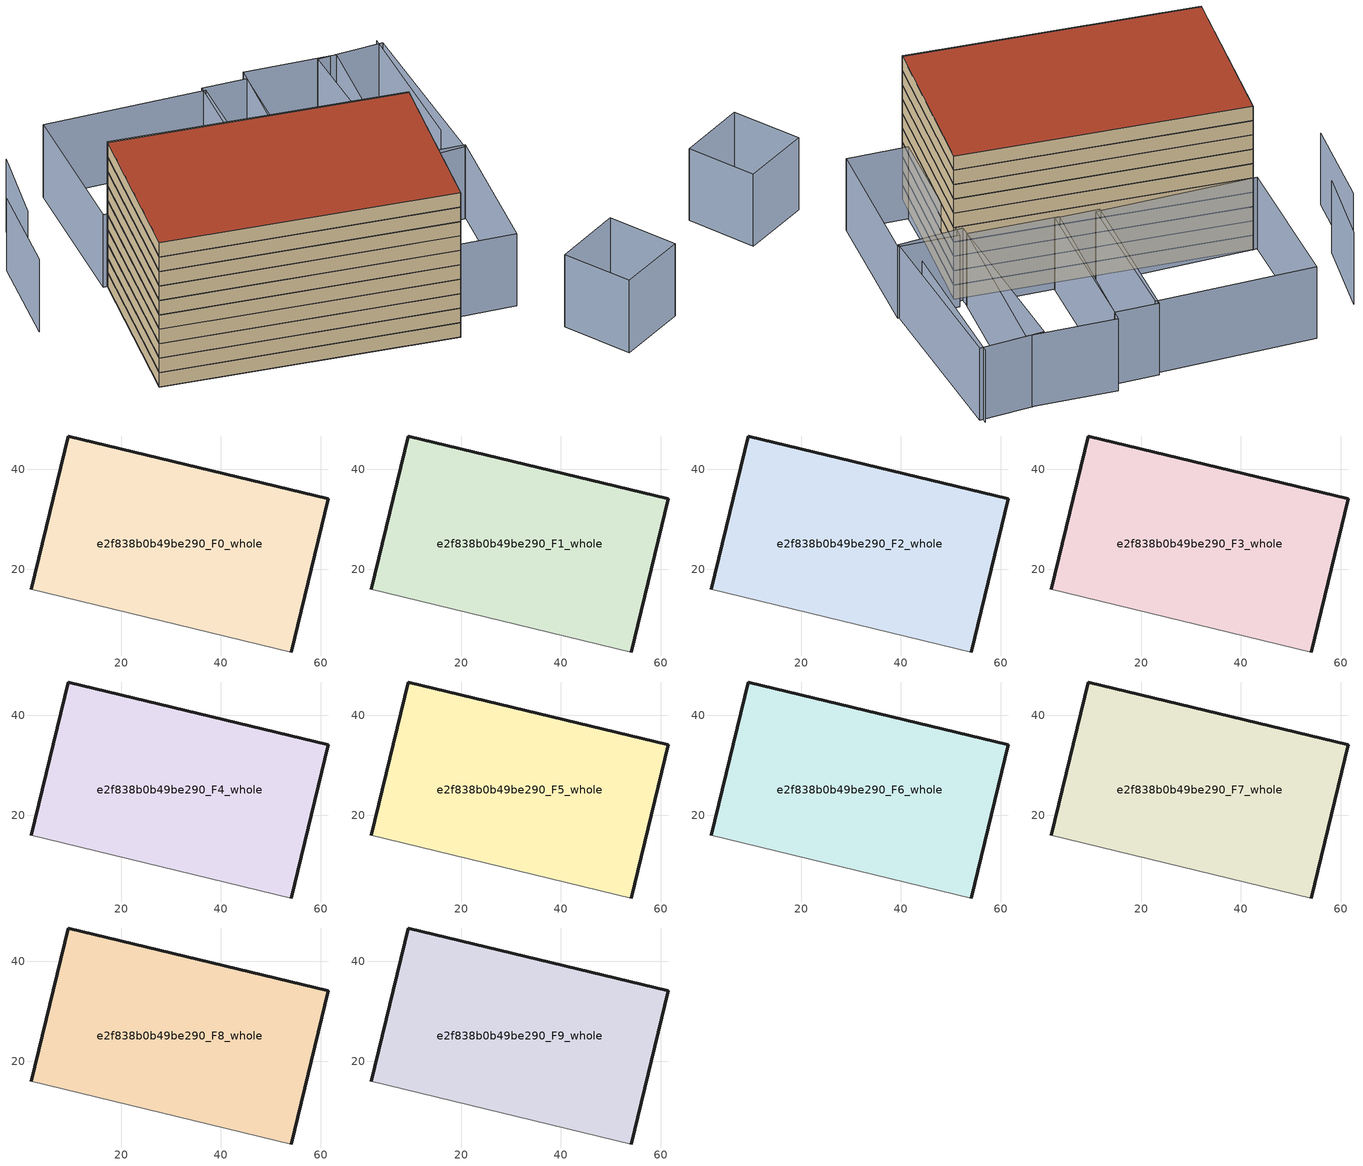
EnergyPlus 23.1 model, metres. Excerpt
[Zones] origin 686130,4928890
e2f838b0b49be290_F0_whole
 floor ground (EU_floor_Construction): 54.11,3.38 61.54,34.05 9.4,46.68 1.96,16.01 z0
 wall outside (EU_wall_Construction): 1.96,16.01 9.4,46.68 61.54,34.05 54.11,3.38 z0:3
 wall adiabatic (EU_wall_Construction): 54.11,3.38 1.96,16.01 z0:3
e2f838b0b49be290_F1_whole
 floor to e2f838b0b49be290_F0_whole (EU_floor_Construction): 54.11,3.38 61.54,34.05 9.4,46.68 1.96,16.01 z3
 wall outside (EU_wall_Construction): 1.96,16.01 9.4,46.68 61.54,34.05 54.11,3.38 z3:6
 wall adiabatic (EU_wall_Construction): 54.11,3.38 1.96,16.01 z3:6
e2f838b0b49be290_F2_whole
 floor to e2f838b0b49be290_F1_whole (EU_floor_Construction): 54.11,3.38 61.54,34.05 9.4,46.68 1.96,16.01 z6
 wall outside (EU_wall_Construction): 1.96,16.01 9.4,46.68 61.54,34.05 54.11,3.38 z6:9
 wall adiabatic (EU_wall_Construction): 54.11,3.38 1.96,16.01 z6:9
e2f838b0b49be290_F3_whole
 floor to e2f838b0b49be290_F2_whole (EU_floor_Construction): 54.11,3.38 61.54,34.05 9.4,46.68 1.96,16.01 z9
 wall outside (EU_wall_Construction): 1.96,16.01 9.4,46.68 61.54,34.05 54.11,3.38 z9:12
 wall adiabatic (EU_wall_Construction): 54.11,3.38 1.96,16.01 z9:12
e2f838b0b49be290_F4_whole
 floor to e2f838b0b49be290_F3_whole (EU_floor_Construction): 54.11,3.38 61.54,34.05 9.4,46.68 1.96,16.01 z12
 wall outside (EU_wall_Construction): 1.96,16.01 9.4,46.68 61.54,34.05 54.11,3.38 z12:15
 wall adiabatic (EU_wall_Construction): 54.11,3.38 1.96,16.01 z12:15
e2f838b0b49be290_F5_whole
 floor to e2f838b0b49be290_F4_whole (EU_floor_Construction): 54.11,3.38 61.54,34.05 9.4,46.68 1.96,16.01 z15
 wall outside (EU_wall_Construction): 1.96,16.01 9.4,46.68 61.54,34.05 54.11,3.38 z15:18
 wall adiabatic (EU_wall_Construction): 54.11,3.38 1.96,16.01 z15:18
e2f838b0b49be290_F6_whole
 floor to e2f838b0b49be290_F5_whole (EU_floor_Construction): 54.11,3.38 61.54,34.05 9.4,46.68 1.96,16.01 z18
 wall outside (EU_wall_Construction): 1.96,16.01 9.4,46.68 61.54,34.05 54.11,3.38 z18:21
 wall adiabatic (EU_wall_Construction): 54.11,3.38 1.96,16.01 z18:21
e2f838b0b49be290_F7_whole
 floor to e2f838b0b49be290_F6_whole (EU_floor_Construction): 54.11,3.38 61.54,34.05 9.4,46.68 1.96,16.01 z21
 wall outside (EU_wall_Construction): 1.96,16.01 9.4,46.68 61.54,34.05 54.11,3.38 z21:24
 wall adiabatic (EU_wall_Construction): 54.11,3.38 1.96,16.01 z21:24
e2f838b0b49be290_F8_whole
 floor to e2f838b0b49be290_F7_whole (EU_floor_Construction): 54.11,3.38 61.54,34.05 9.4,46.68 1.96,16.01 z24
 wall outside (EU_wall_Construction): 1.96,16.01 9.4,46.68 61.54,34.05 54.11,3.38 z24:27
 wall adiabatic (EU_wall_Construction): 54.11,3.38 1.96,16.01 z24:27
e2f838b0b49be290_F9_whole
 floor to e2f838b0b49be290_F8_whole (EU_floor_Construction): 54.11,3.38 61.54,34.05 9.4,46.68 1.96,16.01 z27
 wall outside (EU_wall_Construction): 1.96,16.01 9.4,46.68 61.54,34.05 54.11,3.38 z27:30
 wall adiabatic (EU_wall_Construction): 54.11,3.38 1.96,16.01 z27:30
 roof outside (EU_roof_Construction): 61.54,34.05 54.11,3.38 1.96,16.01 9.4,46.68 z30
shading: 71.28,40.1 75.28,68.86 / -3.2,59.35 -7.49,40.73 / 2.57,69.58 -1.93,54.22 / 76.76,-15.07 71.07,-2.82 / 71.07,-2.82 83.31,2.86 / 83.31,2.86 89,-9.38 / 89,-9.38 76.76,-15.07 / 72.74,34.22 67.12,6.73 / 67.12,6.73 56.12,8.98 / 56.12,8.98 61.74,36.47 / 61.74,36.47 72.74,34.22 / 75.85,67.87 72.41,33.79 / 72.41,33.79 60.31,35.01 / 60.31,35.01 63.75,69.09 / 63.75,69.09 75.85,67.87 / 67.15,68.63 60.48,36.75 / 60.48,36.75 44.05,40.18 / 44.05,40.18 50.72,72.06 / 50.72,72.06 67.15,68.63 / 50.29,70 45,40.24 / 45,40.24 36.93,41.67 / 36.93,41.67 42.22,71.43 / 42.22,71.43 50.29,70 / 42.55,70.63 37.94,42.11 / 37.94,42.11 8.64,46.85 / 8.64,46.85 13.25,75.37 / 13.25,75.37 42.55,70.63 z0:15
[Building]
EU S2 Campaign: North Axis=0; Terrain=City; Solar Distribution=FullExterior
[Site:Location]
Bologna: Latitude=44.5; Longitude=11.25; Time Zone=1; Elevation=37
[SizingPeriod:WeatherFileDays]
AnnualSizingPeriod: Begin Month=1; Begin Day of Month=1; End Month=12; End Day of Month=31; Day of Week for Start Day=Monday; Use Weather File Daylight Saving Period=No; Use Weather File Rain and Snow Indicators=No
[MATERIAL]
EU_InternalMass_Material: Roughness=MediumRough; Thickness=0.1; Conductivity=1; Density=1800; Specific Heat=900; Thermal Absorptance=0.9; Solar Absorptance=0.7; Visible Absorptance=0.7
[MATERIAL:NOMASS] Roughness=MediumRough; Thermal Absorptance=0.9; Solar Absorptance=0.7; Visible Absorptance=0.7
Name | Thermal Resistance
EU_wall_NoMass | 0.905828
EU_roof_NoMass | 0.37593
EU_floor_NoMass | 0.67114
[CONSTRUCTION]
EU_wall_Construction: EU_wall_NoMass
EU_roof_Construction: EU_roof_NoMass
EU_floor_Construction: EU_floor_NoMass
EU_InternalMass_Construction: EU_InternalMass_Material
[ZONE] Type=1; Multiplier=1; Ceiling Height=autocalculate; Volume=5080.17; Floor Area=autocalculate; Part of Total Floor Area=Yes
e2f838b0b49be290_F0_whole; e2f838b0b49be290_F1_whole; e2f838b0b49be290_F2_whole; e2f838b0b49be290_F3_whole; e2f838b0b49be290_F4_whole; e2f838b0b49be290_F5_whole; e2f838b0b49be290_F6_whole; e2f838b0b49be290_F7_whole; e2f838b0b49be290_F8_whole; e2f838b0b49be290_F9_whole
[INTERNALMASS] Construction=EU_InternalMass_Construction; Surface Area=1693.39
Name | Zone or ZoneList
e2f838b0b49be290_F0_whole_EU_InternalMass | e2f838b0b49be290_F0_whole
e2f838b0b49be290_F1_whole_EU_InternalMass | e2f838b0b49be290_F1_whole
e2f838b0b49be290_F2_whole_EU_InternalMass | e2f838b0b49be290_F2_whole
e2f838b0b49be290_F3_whole_EU_InternalMass | e2f838b0b49be290_F3_whole
e2f838b0b49be290_F4_whole_EU_InternalMass | e2f838b0b49be290_F4_whole
e2f838b0b49be290_F5_whole_EU_InternalMass | e2f838b0b49be290_F5_whole
e2f838b0b49be290_F6_whole_EU_InternalMass | e2f838b0b49be290_F6_whole
e2f838b0b49be290_F7_whole_EU_InternalMass | e2f838b0b49be290_F7_whole
e2f838b0b49be290_F8_whole_EU_InternalMass | e2f838b0b49be290_F8_whole
e2f838b0b49be290_F9_whole_EU_InternalMass | e2f838b0b49be290_F9_whole
[OTHEREQUIPMENT] Fuel Type=Electricity; Design Level Calculation Method=Watts/Area; Power per Zone Floor Area=1; Fraction Latent=0; Fraction Radiant=0; Fraction Lost=0; Carbon Dioxide Generation Rate=0; EndUse Subcategory=EU_Step8_InternalGains
Name | Zone or ZoneList or Space or SpaceList | Schedule
EU_Step8_InternalGain_e2f838b0b49be290_F0_whole_f000 | e2f838b0b49be290_F0_whole | EU_Step8_GainSchedule_e2f838b0b49be290_F0_whole_f000
EU_Step8_InternalGain_e2f838b0b49be290_F1_whole_f000 | e2f838b0b49be290_F1_whole | EU_Step8_GainSchedule_e2f838b0b49be290_F1_whole_f000
EU_Step8_InternalGain_e2f838b0b49be290_F2_whole_f000 | e2f838b0b49be290_F2_whole | EU_Step8_GainSchedule_e2f838b0b49be290_F2_whole_f000
EU_Step8_InternalGain_e2f838b0b49be290_F3_whole_f000 | e2f838b0b49be290_F3_whole | EU_Step8_GainSchedule_e2f838b0b49be290_F3_whole_f000
EU_Step8_InternalGain_e2f838b0b49be290_F4_whole_f000 | e2f838b0b49be290_F4_whole | EU_Step8_GainSchedule_e2f838b0b49be290_F4_whole_f000
EU_Step8_InternalGain_e2f838b0b49be290_F5_whole_f000 | e2f838b0b49be290_F5_whole | EU_Step8_GainSchedule_e2f838b0b49be290_F5_whole_f000
EU_Step8_InternalGain_e2f838b0b49be290_F6_whole_f000 | e2f838b0b49be290_F6_whole | EU_Step8_GainSchedule_e2f838b0b49be290_F6_whole_f000
EU_Step8_InternalGain_e2f838b0b49be290_F7_whole_f000 | e2f838b0b49be290_F7_whole | EU_Step8_GainSchedule_e2f838b0b49be290_F7_whole_f000
EU_Step8_InternalGain_e2f838b0b49be290_F8_whole_f000 | e2f838b0b49be290_F8_whole | EU_Step8_GainSchedule_e2f838b0b49be290_F8_whole_f000
EU_Step8_InternalGain_e2f838b0b49be290_F9_whole_f000 | e2f838b0b49be290_F9_whole | EU_Step8_GainSchedule_e2f838b0b49be290_F9_whole_f000
[ZONEVENTILATION:DESIGNFLOWRATE] Schedule=EU_AlwaysOn; Design Flow Rate Calculation Method=AirChanges/Hour; Air Changes per Hour=0.73129; Ventilation Type=Natural; Fan Pressure Rise=0; Fan Total Efficiency=1; Constant Term Coefficient=1; Temperature Term Coefficient=0; Velocity Term Coefficient=0; Velocity Squared Term Coefficient=0; Minimum Indoor Temperature=-100; Maximum Indoor Temperature=100; Delta Temperature=-100; Minimum Outdoor Temperature=-100; Maximum Outdoor Temperature=100; Maximum Wind Speed=40
Name | Zone or ZoneList or Space or SpaceList
EU_ConstantAir_e2f838b0b49be290_F0_whole | e2f838b0b49be290_F0_whole
EU_ConstantAir_e2f838b0b49be290_F1_whole | e2f838b0b49be290_F1_whole
EU_ConstantAir_e2f838b0b49be290_F2_whole | e2f838b0b49be290_F2_whole
EU_ConstantAir_e2f838b0b49be290_F3_whole | e2f838b0b49be290_F3_whole
EU_ConstantAir_e2f838b0b49be290_F4_whole | e2f838b0b49be290_F4_whole
EU_ConstantAir_e2f838b0b49be290_F5_whole | e2f838b0b49be290_F5_whole
EU_ConstantAir_e2f838b0b49be290_F6_whole | e2f838b0b49be290_F6_whole
EU_ConstantAir_e2f838b0b49be290_F7_whole | e2f838b0b49be290_F7_whole
EU_ConstantAir_e2f838b0b49be290_F8_whole | e2f838b0b49be290_F8_whole
EU_ConstantAir_e2f838b0b49be290_F9_whole | e2f838b0b49be290_F9_whole
[HVACTEMPLATE:THERMOSTAT] Constant Heating Setpoint=20; Constant Cooling Setpoint=50
EU_HeatOnly_e2f838b0b49be290_F0_whole; EU_HeatOnly_e2f838b0b49be290_F1_whole; EU_HeatOnly_e2f838b0b49be290_F2_whole; EU_HeatOnly_e2f838b0b49be290_F3_whole; EU_HeatOnly_e2f838b0b49be290_F4_whole; EU_HeatOnly_e2f838b0b49be290_F5_whole; EU_HeatOnly_e2f838b0b49be290_F6_whole; EU_HeatOnly_e2f838b0b49be290_F7_whole; EU_HeatOnly_e2f838b0b49be290_F8_whole; EU_HeatOnly_e2f838b0b49be290_F9_whole
[HVACTEMPLATE:ZONE:IDEALLOADSAIRSYSTEM] System Availability Schedule=EU_AlwaysOn; Maximum Heating Supply Air Temperature=50; Minimum Cooling Supply Air Temperature=13; Maximum Heating Supply Air Humidity Ratio=0.0156; Minimum Cooling Supply Air Humidity Ratio=0.0077; Heating Limit=NoLimit; Cooling Limit=NoLimit; Heating Availability Schedule=EU_AlwaysOn; Cooling Availability Schedule=EU_CoolingOff; Dehumidification Control Type=ConstantSensibleHeatRatio; Cooling Sensible Heat Ratio=0.7; Dehumidification Setpoint=60; Humidification Control Type=None; Humidification Setpoint=30; Outdoor Air Method=None; Outdoor Air Flow Rate per Person=0.00944; Outdoor Air Flow Rate per Zone Floor Area=0; Outdoor Air Flow Rate per Zone=0; Demand Controlled Ventilation Type=None; Outdoor Air Economizer Type=NoEconomizer; Heat Recovery Type=None; Sensible Heat Recovery Effectiveness=0.7; Latent Heat Recovery Effectiveness=0.65
Name | Template Thermostat
e2f838b0b49be290_F0_whole | EU_HeatOnly_e2f838b0b49be290_F0_whole
e2f838b0b49be290_F1_whole | EU_HeatOnly_e2f838b0b49be290_F1_whole
e2f838b0b49be290_F2_whole | EU_HeatOnly_e2f838b0b49be290_F2_whole
e2f838b0b49be290_F3_whole | EU_HeatOnly_e2f838b0b49be290_F3_whole
e2f838b0b49be290_F4_whole | EU_HeatOnly_e2f838b0b49be290_F4_whole
e2f838b0b49be290_F5_whole | EU_HeatOnly_e2f838b0b49be290_F5_whole
e2f838b0b49be290_F6_whole | EU_HeatOnly_e2f838b0b49be290_F6_whole
e2f838b0b49be290_F7_whole | EU_HeatOnly_e2f838b0b49be290_F7_whole
e2f838b0b49be290_F8_whole | EU_HeatOnly_e2f838b0b49be290_F8_whole
e2f838b0b49be290_F9_whole | EU_HeatOnly_e2f838b0b49be290_F9_whole
[SIZING:ZONE] Zone Cooling Design Supply Air Temperature Input Method=SupplyAirTemperature; Zone Cooling Design Supply Air Temperature=13; Zone Heating Design Supply Air Temperature Input Method=SupplyAirTemperature; Zone Heating Design Supply Air Temperature=50; Zone Cooling Design Supply Air Humidity Ratio=0.008; Zone Heating Design Supply Air Humidity Ratio=0.008; Cooling Design Air Flow Method=DesignDay; Cooling Design Air Flow Rate=0; Cooling Minimum Air Flow per Zone Floor Area=0.000762; Cooling Minimum Air Flow=0; Cooling Minimum Air Flow Fraction=0.2; Heating Design Air Flow Method=DesignDay; Heating Design Air Flow Rate=0; Heating Maximum Air Flow per Zone Floor Area=0.002032; Heating Maximum Air Flow=0.141576; Heating Maximum Air Flow Fraction=0.3; Account for Dedicated Outdoor Air System=No; Dedicated Outdoor Air System Control Strategy=NeutralSupplyAir; Dedicated Outdoor Air Low Setpoint Temperature for Design=autosize; Dedicated Outdoor Air High Setpoint Temperature for Design=autosize; Zone Load Sizing Method=Sensible Load Only No Latent Load; Zone Latent Cooling Design Supply Air Humidity Ratio Input Method=HumidityRatioDifference; Zone Cooling Design Supply Air Humidity Ratio Difference=0.005; Zone Latent Heating Design Supply Air Humidity Ratio Input Method=HumidityRatioDifference; Zone Humidification Design Supply Air Humidity Ratio Difference=0.005
e2f838b0b49be290_F0_whole; e2f838b0b49be290_F1_whole; e2f838b0b49be290_F2_whole; e2f838b0b49be290_F3_whole; e2f838b0b49be290_F4_whole; e2f838b0b49be290_F5_whole; e2f838b0b49be290_F6_whole; e2f838b0b49be290_F7_whole; e2f838b0b49be290_F8_whole; e2f838b0b49be290_F9_whole
[SCHEDULE:CONSTANT]
Name | Hourly Value
EU_AlwaysOn | 1
EU_CoolingOff | 0
[SCHEDULE:FILE] Column Number=1; Rows to Skip at Top=0; Number of Hours of Data=8760; Column Separator=Comma; Interpolate to Timestep=No; Minutes per Item=60; Adjust Schedule for Daylight Savings=Yes
Name | File
EU_Step8_GainSchedule_e2f838b0b49be290_F0_whole_f000 | ../../schedules/e2f838b0b49be290/e2f838b0b49be290_F0_whole_f000_gain.csv
EU_Step8_GainSchedule_e2f838b0b49be290_F1_whole_f000 | ../../schedules/e2f838b0b49be290/e2f838b0b49be290_F1_whole_f000_gain.csv
EU_Step8_GainSchedule_e2f838b0b49be290_F2_whole_f000 | ../../schedules/e2f838b0b49be290/e2f838b0b49be290_F2_whole_f000_gain.csv
EU_Step8_GainSchedule_e2f838b0b49be290_F3_whole_f000 | ../../schedules/e2f838b0b49be290/e2f838b0b49be290_F3_whole_f000_gain.csv
EU_Step8_GainSchedule_e2f838b0b49be290_F4_whole_f000 | ../../schedules/e2f838b0b49be290/e2f838b0b49be290_F4_whole_f000_gain.csv
EU_Step8_GainSchedule_e2f838b0b49be290_F5_whole_f000 | ../../schedules/e2f838b0b49be290/e2f838b0b49be290_F5_whole_f000_gain.csv
EU_Step8_GainSchedule_e2f838b0b49be290_F6_whole_f000 | ../../schedules/e2f838b0b49be290/e2f838b0b49be290_F6_whole_f000_gain.csv
EU_Step8_GainSchedule_e2f838b0b49be290_F7_whole_f000 | ../../schedules/e2f838b0b49be290/e2f838b0b49be290_F7_whole_f000_gain.csv
EU_Step8_GainSchedule_e2f838b0b49be290_F8_whole_f000 | ../../schedules/e2f838b0b49be290/e2f838b0b49be290_F8_whole_f000_gain.csv
EU_Step8_GainSchedule_e2f838b0b49be290_F9_whole_f000 | ../../schedules/e2f838b0b49be290/e2f838b0b49be290_F9_whole_f000_gain.csv
